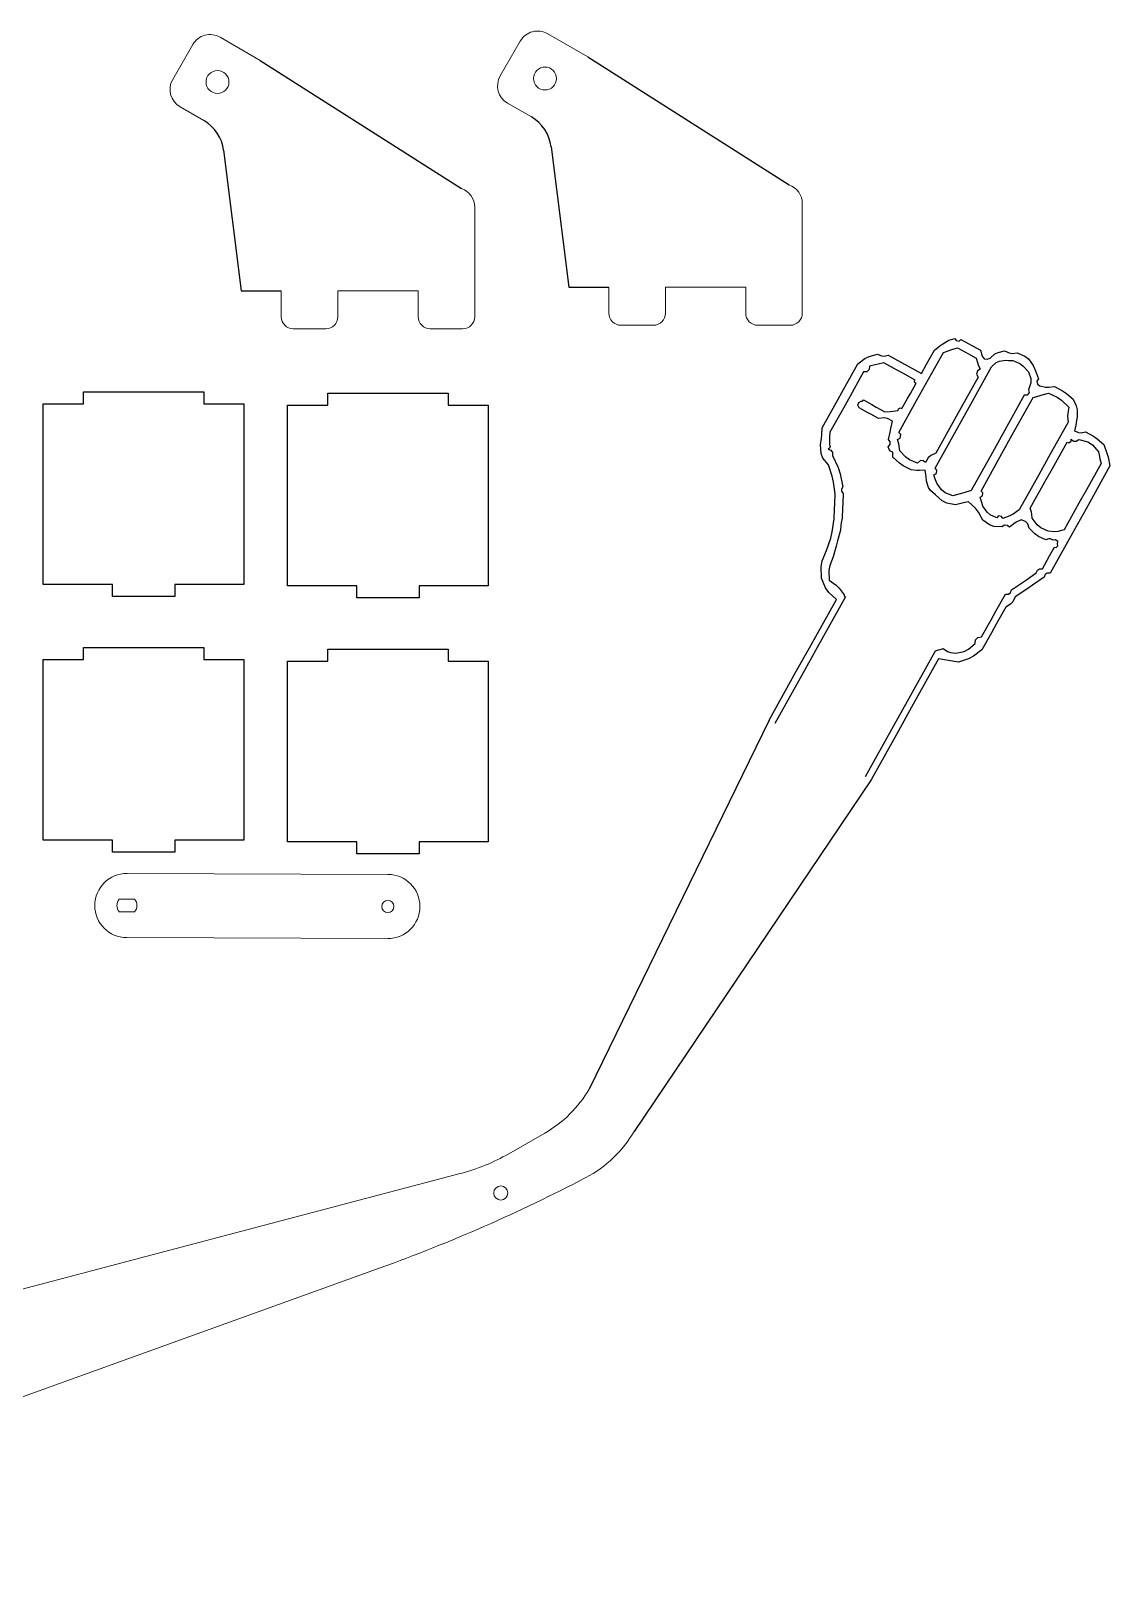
# Model space of a CAD drawing. Extents: x 345 to 1105, y -96 to 291.
# Drawn here: x 835.7 to 1104.5, y -95.5 to 290.8 of the extents above; entities that cross this region are included whole.
import ezdxf

# ---------------------------------------------------------------- set-up
doc = ezdxf.new("R2010")
doc.units = 0
doc.header["$LTSCALE"] = 0.40404
doc.header["$MEASUREMENT"] = 0
doc.layers.get('0').update_dxf_attribs({"linetype": 'CONTINUOUS'})
doc.layers.add('2', color=7, linetype='CONTINUOUS', true_color=0xffffff)

msp = doc.modelspace()

# ---------------------------------------------------------------- linework, layer by layer
for p, q in [((892.77, 283.46), (942.94, 251.57)), ((974.38, 284.34), (1024.56, 252.45)), ((883.66, 261.05), (888.04, 226.05)), ((965.28, 261.93), (969.66, 226.93)), ((888.04, 226.05), (898.04, 226.05)), ((969.66, 226.93), (979.66, 226.93)), ((848.74, 197.93), (848.74, 200.93)), ((848.74, 200.93), (878.74, 200.93)), ((878.74, 200.93), (878.74, 197.93)), ((838.74, 152.93), (838.74, 197.93)), ((838.74, 197.93), (848.74, 197.93)), ((878.74, 197.93), (888.74, 197.93)), ((888.74, 197.93), (888.74, 167.93)), ((899.61, 152.56), (899.61, 197.56)), ((899.61, 197.56), (909.61, 197.56)), ((909.61, 197.56), (909.61, 200.56)), ((909.61, 200.56), (939.61, 200.56)), ((939.61, 200.56), (939.61, 197.56)), ((939.61, 197.56), (949.61, 197.56)), ((949.61, 197.56), (949.61, 167.56)), ((888.74, 167.93), (888.74, 152.93)), ((949.61, 167.56), (949.61, 152.56)), ((855.99, 152.93), (838.74, 152.93)), ((855.99, 149.93), (855.99, 152.93)), ((888.74, 152.93), (871.49, 152.93)), ((871.49, 152.93), (871.49, 149.93)), ((916.86, 152.56), (899.61, 152.56)), ((916.86, 149.56), (916.86, 152.56)), ((949.61, 152.56), (932.36, 152.56)), ((932.36, 152.56), (932.36, 149.56)), ((871.49, 149.93), (855.99, 149.93)), ((932.36, 149.56), (916.86, 149.56)), ((848.74, 134.2), (848.74, 137.2)), ((848.74, 137.2), (878.74, 137.2)), ((878.74, 137.2), (878.74, 134.2)), ((909.61, 133.83), (909.61, 136.83)), ((909.61, 136.83), (939.61, 136.83)), ((939.61, 136.83), (939.61, 133.83)), ((838.74, 89.2), (838.74, 134.2)), ((838.74, 134.2), (848.74, 134.2)), ((878.74, 134.2), (888.74, 134.2)), ((888.74, 134.2), (888.74, 104.2)), ((899.61, 88.83), (899.61, 133.83)), ((899.61, 133.83), (909.61, 133.83)), ((939.61, 133.83), (949.61, 133.83)), ((949.61, 133.83), (949.61, 103.83)), ((888.74, 104.2), (888.74, 89.2)), ((949.61, 103.83), (949.61, 88.83)), ((855.99, 89.2), (838.74, 89.2)), ((855.99, 86.2), (855.99, 89.2)), ((888.74, 89.2), (871.49, 89.2)), ((871.49, 89.2), (871.49, 86.2)), ((871.49, 86.2), (855.99, 86.2)), ((916.86, 88.83), (899.61, 88.83)), ((916.86, 85.83), (916.86, 88.83)), ((932.36, 85.83), (916.86, 85.83)), ((949.61, 88.83), (932.36, 88.83)), ((932.36, 88.83), (932.36, 85.83))]:
    msp.add_line(p, q)
at = {"color": 0}
for p, q in [((1062.12, 212.39), (1062.85, 212.89)), ((1062.85, 212.89), (1064.37, 213.73)), ((1064.37, 213.73), (1064.98, 213.9)), ((1064.98, 213.9), (1065.28, 213.99)), ((1065.28, 213.99), (1065.89, 214.16)), ((1065.89, 214.16), (1066.17, 213.64)), ((1066.17, 213.64), (1066.96, 213.53)), ((1066.96, 213.53), (1067.37, 213.97)), ((1067.37, 213.97), (1069.31, 212.89)), ((1069.31, 212.89), (1070.28, 212.35)), ((1041.72, 207.91), (1043.47, 209.17)), ((1043.47, 209.17), (1044.49, 209.68)), ((1044.49, 209.68), (1046.56, 210.3)), ((1046.56, 210.3), (1047.56, 209.86)), ((1047.56, 209.86), (1048.22, 209.8)), ((1048.22, 209.8), (1049.28, 210.06)), ((1049.28, 210.06), (1052.58, 208.22)), ((1058.83, 207.79), (1059.48, 208.95)), ((1059.48, 208.95), (1060.78, 211.28)), ((1060.78, 211.28), (1062.12, 212.39)), ((1070.28, 212.35), (1072.22, 211.26)), ((1072.22, 211.26), (1072.4, 210.66)), ((1072.4, 210.66), (1072.48, 210.36)), ((1072.48, 210.36), (1072.65, 209.75)), ((1072.65, 209.75), (1073.19, 209.15)), ((1073.19, 209.15), (1073.87, 208.99)), ((1073.87, 208.99), (1074.62, 209.29)), ((1074.62, 209.29), (1075.85, 210.33)), ((1075.85, 210.33), (1076.63, 210.73)), ((1076.63, 210.73), (1078.19, 211.12)), ((1078.19, 211.12), (1079.38, 210.59)), ((1079.38, 210.59), (1080.1, 210.48)), ((1080.1, 210.48), (1081.4, 210.6)), ((1081.4, 210.6), (1083.26, 209.81)), ((1083.26, 209.81), (1084.17, 209.08)), ((1084.17, 209.08), (1085.36, 207.44)), ((1038.15, 201.5), (1041.72, 207.91)), ((1052.58, 208.22), (1054.23, 207.3)), ((1054.23, 207.3), (1057.54, 205.46)), ((1057.54, 205.46), (1058.83, 207.79)), ((1085.36, 207.44), (1085.95, 206.15)), ((1085.95, 206.15), (1086.22, 205.49)), ((1086.22, 205.49), (1086.71, 204.15)), ((1036.37, 198.3), (1038.15, 201.5)), ((1086.71, 204.15), (1086.3, 203.56)), ((1086.3, 203.56), (1086.42, 202.81)), ((1086.42, 202.81), (1087, 202.39)), ((1087, 202.39), (1088.46, 202.08)), ((1088.46, 202.08), (1089.24, 202.05)), ((1089.24, 202.05), (1090.72, 202.22)), ((1090.72, 202.22), (1092.7, 201.18)), ((1092.7, 201.18), (1093.64, 200.52)), ((1032.8, 191.89), (1036.37, 198.3)), ((1093.64, 200.52), (1095.31, 199.03)), ((1095.31, 199.03), (1096.09, 197.4)), ((1096.09, 197.4), (1096.31, 196.44)), ((1096.09, 193.25), (1095.96, 192.56)), ((1096.35, 194.63), (1096.09, 193.25)), ((1096.31, 196.44), (1096.35, 194.63)), ((1032.36, 187.68), (1032.66, 189.35)), ((1032.66, 189.35), (1032.75, 190.2)), ((1032.75, 190.2), (1032.8, 191.89)), ((1095.96, 192.56), (1095.7, 191.18)), ((1095.7, 191.18), (1096.7, 190.74)), ((1096.7, 190.74), (1097.36, 190.68)), ((1097.36, 190.68), (1098.42, 190.93)), ((1098.42, 190.93), (1100.4, 189.88)), ((1100.4, 189.88), (1101.34, 189.23)), ((1032.52, 185.56), (1032.36, 187.68)), ((1033, 184.38), (1032.52, 185.56)), ((1101.34, 189.23), (1103.01, 187.74)), ((1103.01, 187.74), (1103.73, 185.66)), ((1103.73, 185.66), (1104.03, 184.6)), ((1034.37, 182.74), (1033, 184.38)), ((1035.3, 179.9), (1034.37, 182.74)), ((1104.51, 182.45), (1098.56, 171.77)), ((1104.03, 184.6), (1104.51, 182.45)), ((1035.64, 178.42), (1035.3, 179.9)), ((1036.04, 175.45), (1035.64, 178.42)), ((1035.92, 172.97), (1036.04, 175.45)), ((1035.76, 169.25), (1035.87, 171.73)), ((1035.87, 171.73), (1035.92, 172.97)), ((1098.56, 171.77), (1095.58, 166.43)), ((1035.3, 166.04), (1035.76, 169.25)), ((1095.58, 166.43), (1089.63, 155.76)), ((1033.91, 161.37), (1034.92, 164.44)), ((1034.92, 164.44), (1035.3, 166.04)), ((1032.53, 157.27), (1032.82, 158.78)), ((1032.82, 158.78), (1033.91, 161.37)), ((1032.6, 154.46), (1032.53, 157.27)), ((1088.09, 154.7), (1085.21, 152.74)), ((1088.36, 155.4), (1088.09, 154.7)), ((1088.88, 155.75), (1088.36, 155.4)), ((1089.63, 155.76), (1088.88, 155.75)), ((1033.6, 152.08), (1032.6, 154.46)), ((1034.42, 150.92), (1033.6, 152.08)), ((1036.35, 149.2), (1034.42, 150.92)), ((1083.78, 151.76), (1080.9, 149.8)), ((1085.21, 152.74), (1083.78, 151.76)), ((1029.64, 137.16), (1036.35, 149.2)), ((1078.55, 147.3), (1076.17, 143.03)), ((1079.75, 147.98), (1078.55, 147.3)), ((1080.3, 148.57), (1079.75, 147.98)), ((1080.9, 149.8), (1080.3, 148.57)), ((1076.17, 143.03), (1074.98, 140.89)), ((1074.98, 140.89), (1072.6, 136.62)), ((1026.28, 131.14), (1029.64, 137.16)), ((1072.6, 136.62), (1070.47, 135.04)), ((1061.8, 134.37), (1055.09, 122.33)), ((1063.79, 134.1), (1061.8, 134.37)), ((1064.78, 133.93), (1063.79, 134.1)), ((1066.74, 133.53), (1064.78, 133.93)), ((1069.24, 134.39), (1066.74, 133.53)), ((1070.47, 135.04), (1069.24, 134.39)), ((1019.57, 119.1), (1026.28, 131.14)), ((1055.09, 122.33), (1051.74, 116.31)), ((1019.57, 119.1), (974.74, 27.22)), ((1051.74, 116.31), (1045.02, 104.28)), ((1045.02, 104.28), (985.95, 16.67))]:
    msp.add_line(p, q, dxfattribs=at)
at = {"color": 1}
for p, q in [((1058.56, 202.73), (1062.99, 210.69)), ((1062.99, 210.69), (1064.41, 211.16)), ((1064.41, 211.16), (1065.12, 211.41)), ((1065.12, 211.41), (1066.53, 211.89)), ((1066.53, 211.89), (1068.38, 210.87)), ((1068.38, 210.87), (1069.3, 210.35)), ((1069.3, 210.35), (1071.14, 209.32)), ((1071.14, 209.32), (1071.47, 208.19)), ((1076.95, 208.57), (1078.45, 208.75)), ((1078.45, 208.75), (1079.2, 208.71)), ((1079.2, 208.71), (1079.57, 208.7)), ((1079.57, 208.7), (1080.32, 208.66)), ((1080.32, 208.66), (1082.07, 207.92)), ((1043.12, 205.86), (1039.77, 199.84)), ((1043.93, 205.87), (1043.12, 205.86)), ((1044.54, 206.48), (1043.93, 205.87)), ((1044.56, 207.29), (1044.54, 206.48)), ((1046.02, 207.61), (1044.56, 207.29)), ((1046.75, 207.78), (1046.02, 207.61)), ((1048.2, 208.12), (1046.75, 207.78)), ((1051.31, 206.38), (1048.2, 208.12)), ((1052.86, 205.52), (1051.31, 206.38)), ((1055.97, 203.79), (1052.86, 205.52)), ((1069.4, 197.06), (1075.02, 207.16)), ((1071.46, 206.1), (1071.26, 205.27)), ((1071.26, 205.27), (1071.67, 204.57)), ((1072.14, 206.54), (1071.46, 206.1)), ((1071.47, 208.19), (1071.67, 207.63)), ((1071.67, 207.63), (1072.14, 206.54)), ((1075.02, 207.16), (1076.13, 208.19)), ((1076.13, 208.19), (1076.95, 208.57)), ((1082.07, 207.92), (1082.92, 207.31)), ((1082.92, 207.31), (1084.17, 205.88)), ((1084.17, 205.88), (1084.75, 204.18)), ((1054.78, 200.51), (1056.18, 203.03)), ((1055.77, 203.54), (1055.97, 203.79)), ((1055.89, 203.14), (1055.77, 203.54)), ((1056.18, 203.03), (1055.89, 203.14)), ((1056.34, 198.75), (1058.56, 202.73)), ((1071.67, 204.57), (1067.45, 197)), ((1084.76, 203.11), (1084.22, 201.4)), ((1084.22, 201.4), (1084.37, 200.74)), ((1084.75, 204.18), (1084.76, 203.11)), ((1039.77, 199.84), (1038.09, 196.83)), ((1041.69, 197.57), (1041.94, 198.25)), ((1041.98, 196.95), (1041.69, 197.57)), ((1041.94, 198.25), (1042.55, 198.54)), ((1042.55, 198.54), (1042.8, 198.54)), ((1042.8, 198.54), (1042.97, 198.66)), ((1042.97, 198.66), (1043.06, 198.89)), ((1043.06, 198.89), (1045.2, 197.7)), ((1045.2, 197.7), (1046.26, 197.11)), ((1046.26, 197.11), (1048.4, 195.92)), ((1051.9, 190.79), (1056.34, 198.75)), ((1052.66, 196.72), (1054.07, 199.25)), ((1054.07, 199.25), (1054.78, 200.51)), ((1066.58, 192.02), (1069.4, 197.06)), ((1083.16, 200.08), (1077.86, 190.56)), ((1080.18, 190.16), (1085.38, 199.48)), ((1083.84, 200.07), (1083.16, 200.08)), ((1084.37, 200.74), (1083.84, 200.07)), ((1085.38, 199.48), (1086.89, 199.91)), ((1086.89, 199.91), (1087.64, 200.12)), ((1087.64, 200.12), (1089.16, 200.55)), ((1089.16, 200.55), (1091.39, 199.53)), ((1091.39, 199.53), (1092.46, 198.79)), ((1092.46, 198.79), (1094.22, 197.09)), ((1094.22, 197.09), (1093.98, 195.62)), ((1038.09, 196.83), (1034.74, 190.81)), ((1043.92, 195.87), (1041.98, 196.95)), ((1044.89, 195.33), (1043.92, 195.87)), ((1046.83, 194.25), (1044.89, 195.33)), ((1048.23, 194.41), (1046.83, 194.25)), ((1049.04, 194.25), (1048.23, 194.41)), ((1048.4, 195.92), (1049.75, 195.98)), ((1050.29, 193.59), (1049.04, 194.25)), ((1049.75, 195.98), (1050.43, 196.05)), ((1049.91, 191.77), (1050.29, 193.59)), ((1050.43, 196.05), (1051.77, 196.26)), ((1051.77, 196.26), (1051.83, 196.66)), ((1051.83, 196.66), (1052.31, 196.91)), ((1052.31, 196.91), (1052.66, 196.72)), ((1065.34, 193.22), (1061.12, 185.64)), ((1067.45, 197), (1065.34, 193.22)), ((1094.06, 193.37), (1089.19, 184.63)), ((1093.98, 195.62), (1093.95, 194.85)), ((1093.95, 194.85), (1094.06, 193.37)), ((1034.64, 189.57), (1034.62, 188.95)), ((1034.74, 190.81), (1034.64, 189.57)), ((1049.33, 189.04), (1049.72, 190.86)), ((1049.72, 190.86), (1049.91, 191.77)), ((1051.57, 189.06), (1052.2, 189.39)), ((1052.36, 190.25), (1051.9, 190.79)), ((1052.2, 189.39), (1052.36, 190.25)), ((1060.95, 181.92), (1066.58, 192.02)), ((1077.86, 190.56), (1075.21, 185.81)), ((1077.58, 185.5), (1080.18, 190.16)), ((1034.66, 186.89), (1034.3, 186.6)), ((1034.3, 186.6), (1035, 186.36)), ((1034.62, 188.95), (1034.6, 187.71)), ((1034.6, 187.71), (1034.76, 187.28)), ((1034.76, 187.28), (1034.66, 186.89)), ((1035, 186.36), (1035.38, 185.81)), ((1035.38, 185.81), (1035.35, 185.06)), ((1049.25, 187.17), (1049.72, 187.75)), ((1049.46, 186.5), (1049.25, 187.17)), ((1049.75, 188.42), (1049.33, 189.04)), ((1049.79, 186.15), (1049.46, 186.5)), ((1049.72, 187.75), (1049.75, 188.42)), ((1050.44, 185.88), (1049.79, 186.15)), ((1050.41, 185.38), (1050.44, 185.88)), ((1051.89, 187.92), (1051.57, 189.06)), ((1052.02, 187.34), (1051.89, 187.92)), ((1052.19, 186.17), (1052.02, 187.34)), ((1053.63, 184.61), (1052.19, 186.17)), ((1061.12, 185.64), (1059.86, 185.03)), ((1075.21, 185.81), (1069.91, 176.29)), ((1072.39, 176.18), (1077.58, 185.5)), ((1090.15, 181.8), (1093.83, 188.4)), ((1093.83, 188.4), (1094.29, 188.21)), ((1094.29, 188.21), (1094.87, 188.61)), ((1094.87, 188.61), (1094.86, 189.1)), ((1094.86, 189.1), (1095.44, 188.63)), ((1095.44, 188.63), (1096.1, 188.6)), ((1096.1, 188.6), (1096.72, 189.02)), ((1096.72, 189.02), (1098.99, 188.45)), ((1098.99, 188.45), (1100.17, 187.71)), ((1100.17, 187.71), (1101.68, 185.93)), ((1101.68, 185.93), (1101.86, 184.77)), ((1035.35, 185.06), (1036.76, 182.08)), ((1036.76, 182.08), (1037.31, 180.47)), ((1050.38, 184.64), (1050.4, 185.13)), ((1052.05, 183.15), (1050.38, 184.64)), ((1050.4, 185.13), (1050.41, 185.38)), ((1052.99, 182.49), (1052.05, 183.15)), ((1054.96, 181.44), (1052.99, 182.49)), ((1054.58, 183.95), (1053.63, 184.61)), ((1056.53, 183.11), (1054.58, 183.95)), ((1057.28, 183.77), (1056.53, 183.11)), ((1057.95, 183.74), (1057.28, 183.77)), ((1058.53, 183.27), (1057.95, 183.74)), ((1059.25, 184.48), (1058.53, 183.27)), ((1059.86, 185.03), (1059.25, 184.48)), ((1061.41, 181.39), (1060.95, 181.92)), ((1089.19, 184.63), (1086.75, 180.26)), ((1088.31, 178.5), (1090.15, 181.8)), ((1102.3, 183.05), (1098.62, 176.45)), ((1101.86, 184.77), (1101.98, 184.18)), ((1101.98, 184.18), (1102.3, 183.05)), ((1037.31, 180.47), (1037.98, 177.23)), ((1056.35, 181.3), (1054.96, 181.44)), ((1057.06, 181.3), (1056.35, 181.3)), ((1058.44, 181.41), (1057.06, 181.3)), ((1058.66, 180.32), (1058.44, 181.41)), ((1058.73, 179.77), (1058.66, 180.32)), ((1058.82, 178.66), (1058.73, 179.77)), ((1059.28, 177.08), (1058.82, 178.66)), ((1060.63, 180.19), (1061.25, 180.52)), ((1060.9, 179.37), (1060.63, 180.19)), ((1061.06, 178.96), (1060.9, 179.37)), ((1061.41, 178.17), (1061.06, 178.96)), ((1061.25, 180.52), (1061.41, 181.39)), ((1062.53, 176.48), (1061.41, 178.17)), ((1086.75, 180.26), (1081.88, 171.53)), ((1084.63, 171.9), (1088.31, 178.5)), ((1037.98, 177.23), (1037.62, 176.69)), ((1037.62, 176.69), (1037.64, 176.13)), ((1037.64, 176.13), (1038.03, 175.61)), ((1038.03, 175.61), (1037.92, 173.13)), ((1059.79, 176.28), (1059.28, 177.08)), ((1061.03, 175.2), (1059.79, 176.28)), ((1062.71, 173.74), (1061.03, 175.2)), ((1063.48, 175.73), (1062.53, 176.48)), ((1065.37, 175.01), (1063.48, 175.73)), ((1067.2, 175.46), (1065.37, 175.01)), ((1068.11, 175.72), (1067.2, 175.46)), ((1069.91, 176.29), (1068.11, 175.72)), ((1072.2, 174.7), (1072.72, 174.98)), ((1072.45, 173.79), (1072.2, 174.7)), ((1072.82, 175.77), (1072.39, 176.18)), ((1072.72, 174.98), (1072.82, 175.77)), ((1098.62, 176.45), (1096.78, 173.15)), ((1037.87, 171.89), (1037.75, 169.41)), ((1037.92, 173.13), (1037.87, 171.89)), ((1063.83, 173.18), (1062.71, 173.74)), ((1066.01, 172.74), (1063.83, 173.18)), ((1067.31, 173.07), (1066.01, 172.74)), ((1067.97, 173.21), (1067.31, 173.07)), ((1069.28, 173.46), (1067.97, 173.21)), ((1070.97, 171.92), (1069.28, 173.46)), ((1071.72, 170.96), (1070.97, 171.92)), ((1072.81, 168.95), (1071.72, 170.96)), ((1072.58, 173.34), (1072.45, 173.79)), ((1072.84, 172.43), (1072.58, 173.34)), ((1073.89, 170.96), (1072.84, 172.43)), ((1074.68, 170.3), (1073.89, 170.96)), ((1076.32, 169.54), (1074.68, 170.3)), ((1076.73, 169.97), (1076.32, 169.54)), ((1077.52, 169.87), (1076.73, 169.97)), ((1079.53, 170.02), (1077.8, 169.35)), ((1080.37, 170.46), (1079.53, 170.02)), ((1081.88, 171.53), (1080.37, 170.46)), ((1084.95, 170.93), (1084.63, 171.9)), ((1085.06, 170.41), (1084.95, 170.93)), ((1085.14, 169.39), (1085.06, 170.41)), ((1096.78, 173.15), (1093.1, 166.54)), ((1037.37, 166.44), (1036.66, 163.78)), ((1037.44, 167.63), (1037.37, 166.44)), ((1037.51, 168.23), (1037.44, 167.63)), ((1037.75, 169.41), (1037.51, 168.23)), ((1074.47, 167.78), (1072.81, 168.95)), ((1075.56, 167.39), (1074.47, 167.78)), ((1077.58, 167.24), (1075.56, 167.39)), ((1077.8, 169.35), (1077.52, 169.87)), ((1078.2, 167.66), (1077.58, 167.24)), ((1078.87, 167.63), (1078.2, 167.66)), ((1079.44, 167.16), (1078.87, 167.63)), ((1080.53, 168.04), (1079.44, 167.16)), ((1081.13, 168.42), (1080.53, 168.04)), ((1082.39, 169.02), (1081.13, 168.42)), ((1083.48, 168.61), (1082.39, 169.02)), ((1084.04, 168.04), (1083.48, 168.61)), ((1084.41, 166.94), (1084.04, 168.04)), ((1085.81, 165.49), (1084.41, 166.94)), ((1086.34, 167.75), (1085.14, 169.39)), ((1087.24, 167.03), (1086.34, 167.75)), ((1089.1, 166.23), (1087.24, 167.03)), ((1090.7, 166.06), (1089.1, 166.23)), ((1091.55, 166.13), (1090.7, 166.06)), ((1093.1, 166.54), (1091.55, 166.13)), ((1036.3, 162.46), (1035.58, 159.8)), ((1036.66, 163.78), (1036.3, 162.46)), ((1086.69, 164.87), (1085.81, 165.49)), ((1088.51, 164.01), (1086.69, 164.87)), ((1089.2, 164.3), (1088.51, 164.01)), ((1089.71, 164.27), (1089.2, 164.3)), ((1090.37, 163.93), (1089.71, 164.27)), ((1090.92, 164.05), (1090.37, 163.93)), ((1091.48, 163.58), (1090.92, 164.05)), ((1091.12, 162.11), (1091.55, 162.56)), ((1091.45, 163.01), (1091.48, 163.58)), ((1091.55, 162.56), (1091.45, 163.01)), ((1035.58, 159.8), (1034.71, 157.62)), ((1087.69, 156.84), (1088.88, 158.97)), ((1088.88, 158.97), (1089.47, 160.04)), ((1089.47, 160.04), (1090.66, 162.18)), ((1090.66, 162.18), (1091.12, 162.11)), ((1034.71, 157.62), (1034.49, 156.36)), ((1034.49, 156.36), (1034.57, 154)), ((1083.68, 154.11), (1086.15, 155.79)), ((1086.15, 155.79), (1086.42, 156.48)), ((1086.42, 156.48), (1086.94, 156.83)), ((1086.94, 156.83), (1087.69, 156.84)), ((1034.57, 154), (1036.25, 152.78)), ((1036.25, 152.78), (1037.03, 152.02)), ((1037.03, 152.02), (1038.27, 150.35)), ((1079.19, 150.54), (1079.71, 150.89)), ((1079.71, 150.89), (1079.99, 151.59)), ((1079.99, 151.59), (1082.45, 153.27)), ((1082.45, 153.27), (1083.68, 154.11)), ((1038.62, 149.84), (1031.58, 137.22)), ((1038.27, 150.35), (1038.27, 150.1)), ((1038.27, 150.1), (1038.38, 149.93)), ((1038.38, 149.93), (1038.62, 149.84)), ((1076.07, 146.27), (1078.45, 150.54)), ((1078.45, 150.54), (1079.19, 150.54)), ((1072.5, 139.86), (1074.88, 144.13)), ((1074.88, 144.13), (1076.07, 146.27)), ((1070.93, 138.19), (1071.04, 139.1)), ((1071.04, 139.1), (1071.59, 139.69)), ((1071.59, 139.69), (1072.5, 139.86)), ((1031.58, 137.22), (1028.06, 130.91)), ((1054.04, 123.87), (1061.02, 136.39)), ((1061.02, 136.39), (1061.78, 136.61)), ((1061.78, 136.61), (1062.16, 136.72)), ((1062.16, 136.72), (1062.91, 136.93)), ((1062.91, 136.93), (1064.04, 136.19)), ((1064.04, 136.19), (1064.75, 135.93)), ((1064.75, 135.93), (1066.09, 135.79)), ((1066.09, 135.79), (1068.2, 136.26)), ((1068.2, 136.26), (1069.28, 136.8)), ((1069.28, 136.8), (1070.93, 138.19)), ((1028.06, 130.91), (1021.03, 118.29)), ((1050.55, 117.61), (1054.04, 123.87)), ((1043.57, 105.09), (1050.55, 117.61))]:
    msp.add_line(p, q, dxfattribs=at)
for centre in [(873.74, 259.81), (955.35, 260.69)]:
    msp.add_arc(centre, 10, 7.1373, 60)
at = {"layer": '2', "color": 0, "linetype": 'Continuous', "lineweight": 18}
for p, q in [((974.38, 284.34), (964.42, 290.09)), ((875.98, 287.38), (870.98, 278.72)), ((892.77, 283.46), (882.81, 289.21)), ((957.59, 288.26), (952.59, 279.6)), ((872.81, 271.89), (878.74, 268.47)), ((954.42, 272.77), (960.35, 269.35)), ((1027.85, 220.48), (1027.85, 247.75)), ((946.23, 219.61), (946.23, 246.87)), ((898.04, 226.05), (898.04, 219.61)), ((912.14, 219.61), (912.14, 226.05)), ((912.14, 226.05), (932.14, 226.05)), ((932.14, 226.05), (932.14, 219.61)), ((979.66, 226.93), (979.66, 220.48)), ((993.75, 220.48), (993.75, 226.93)), ((993.75, 226.93), (1013.75, 226.93)), ((1013.75, 226.93), (1013.75, 220.48)), ((901.04, 216.61), (909.14, 216.61)), ((935.14, 216.61), (943.23, 216.61)), ((982.66, 217.48), (990.75, 217.48)), ((1016.75, 217.48), (1024.85, 217.48)), ((924.61, 80.71), (859.61, 80.95)), ((859.55, 64.95), (924.55, 64.71)), ((963.72, 16.28), (954.71, 11.13)), ((942.63, 6.18), (659.78, -68.47)), ((705.21, -95.53), (922.69, -17.3))]:
    msp.add_line(p, q, dxfattribs=at)
at = {"layer": '2', "color": 3, "linetype": 'Continuous', "lineweight": 18}
for p, q in [((861.51, 74.54), (857.66, 74.56)), ((857.65, 71.36), (861.49, 71.34))]:
    msp.add_line(p, q, dxfattribs=at)
for centre, radius in [((882.14, 278.05), 2.85), ((963.75, 278.93), 2.85), ((924.58, 72.71), 1.5), ((952.72, 1.35), 1.75)]:
    msp.add_circle(centre, radius, dxfattribs=at)
at = {"layer": '2', "color": 0, "linetype": 'Continuous', "lineweight": 18}
for centre, radius, start, end in [((880.31, 284.88), 5, 60, 150), ((961.92, 285.76), 5, 60, 150), ((875.31, 276.22), 5, 150, 240), ((956.92, 277.1), 5, 150, 240), ((941.23, 246.87), 5, 0, 70), ((1022.85, 247.75), 5, 0, 70), ((982.66, 220.48), 3, 180, 270), ((990.75, 220.48), 3, 270, 0), ((1016.75, 220.48), 3, 180, 270), ((1024.85, 220.48), 3, 270, 0), ((901.04, 219.61), 3, 180, 270), ((909.14, 219.61), 3, 270, 0), ((935.14, 219.61), 3, 180, 270), ((943.23, 219.61), 3, 270, 0), ((859.58, 72.95), 8, 89.7839, 269.7839), ((924.58, 72.71), 8, 269.7839, 89.7839), ((948.82, 42.32), 30, 299.7839, 329.7839), ((960.03, 31.77), 30, 297.6098, 329.7839), ((929.87, 54.52), 50, 284.7839, 299.7839), ((783.92, 368.5), 410, 289.7839, 297.6098)]:
    msp.add_arc(centre, radius, start, end, dxfattribs=at)
at = {"layer": '2', "color": 3, "linetype": 'Continuous', "lineweight": 18}
for start, end in [(139.9921, 219.5757), (319.9921, 39.5757)]:
    msp.add_arc((859.58, 72.95), 2.5, start, end, dxfattribs=at)

doc.saveas('drawing.dxf')
